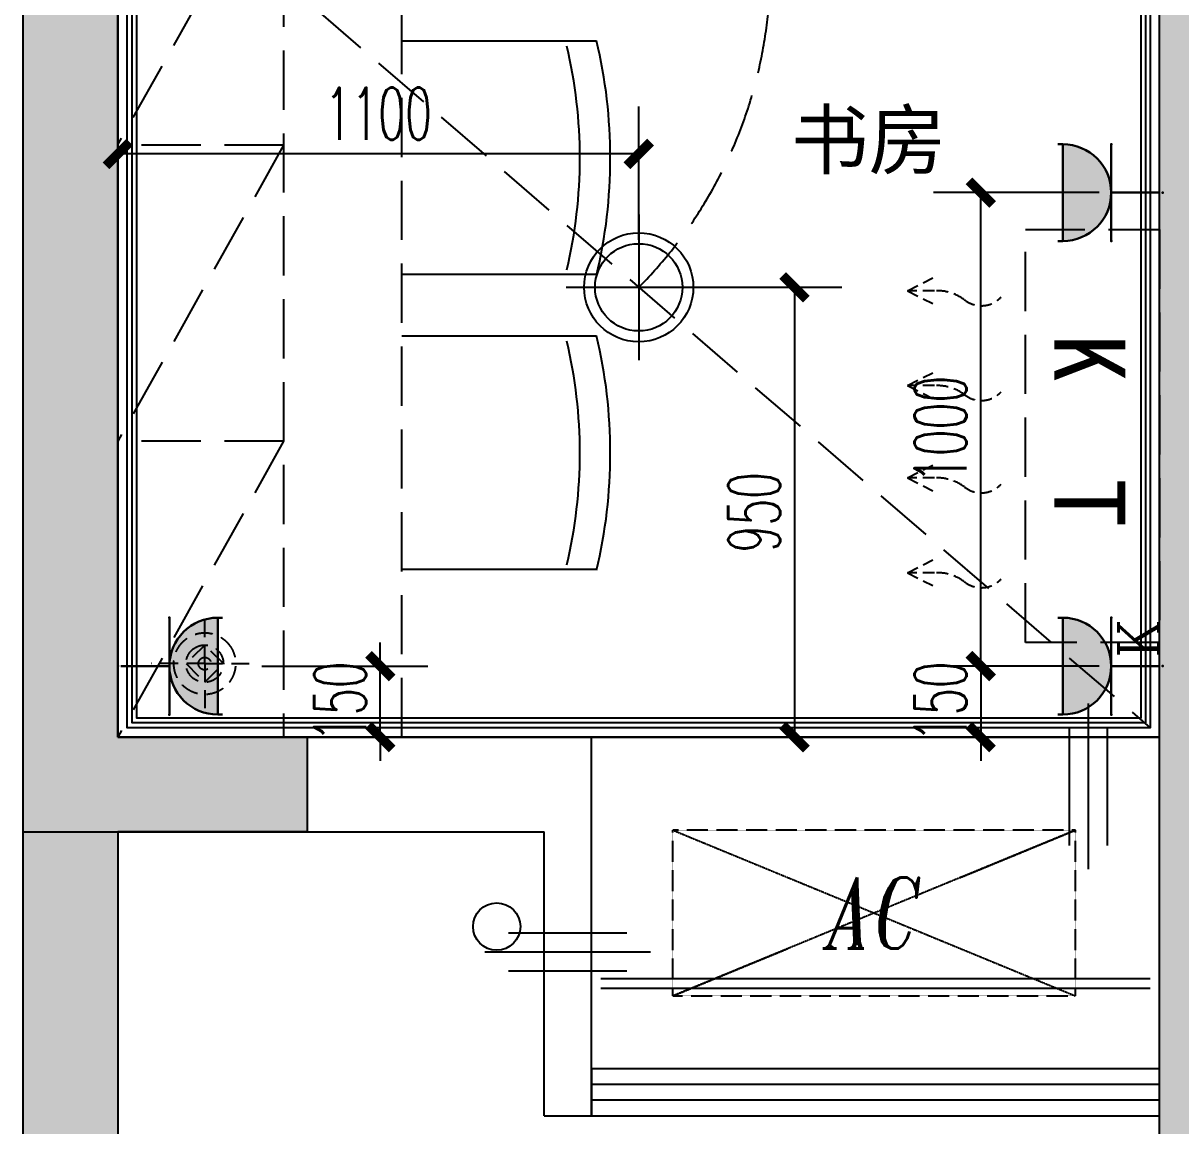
# Model space of a CAD drawing. Extents: x 184967 to 628822, y -100826 to 121332.
# Drawn here: x 392906 to 395350, y 36353 to 38682 of the extents above; entities that cross this region are included whole.
import ezdxf
from ezdxf.enums import TextEntityAlignment as Align

# ---------------------------------------------------------------- set-up
doc = ezdxf.new("R2010")
doc.units = 0
doc.header["$MEASUREMENT"] = 0
for name, pattern in [('__DASH', [0.35, 0.25, -0.1]), ('DASH', [0.35, 0.25, -0.1]), ('DASHED2', [0.375, 0.25, -0.125]), ('HIDDEN', [0.375, 0.25, -0.125])]:
    doc.linetypes.add(name, pattern=pattern)
for name, color, linetype in [('0-活动家具', 55, 'Continuous'), ('4#6#-col-2F~31F$0$SURFACE', 6, 'Continuous'), ('E-空调', 51, 'Continuous'), ('E02-灯具开关连线', 6, 'Continuous'), ('KT', 8, 'DASH'), ('P13-文字说明', 52, 'Continuous'), ('T-灯具尺寸', 55, 'Continuous'), ('T03-天花造型', 30, 'Continuous'), ('T05-天花灯具', 51, 'Continuous'), ('VPIPE-凝结', 150, 'TG_N'), ('WALL', 145, 'Continuous'), ('WINDOW', 141, 'Continuous'), ('栏杆', 4, 'Continuous')]:
    doc.layers.add(name, color=color, linetype=linetype)
for name, color, linetype, lineweight in [('4#6#-col-2F~31F$0$COLU', 7, 'Continuous', 0), ('4#6#-col-2F~31F$0$COLU_HATCH', 251, 'Continuous', 0), ('E-插座', 60, 'Continuous', 30)]:
    doc.layers.add(name, color=color, linetype=linetype, lineweight=lineweight)
doc.styles.add('_TCH_LABEL', font='COMPLEX', dxfattribs={"bigfont": 'GBCBIG'})
doc.styles.add('ENGLISH', font='italict.shx')
doc.styles.add('TG_LINETYPE', font='GBXWXT', dxfattribs={"width": 0.7, "height": 3, "bigfont": 'GBCBIG'})
doc.styles.add('尺寸标注', font='txt.shx', dxfattribs={"width": 0.6, "height": 110})
doc.styles.add('文字标注', font='')
doc.styles.get('文字标注').set_extended_font_data('SimSun')
doc.linetypes.add('TG_N', pattern='A,3,-0.34,["N",TG_LINETYPE,S=0.1,R=0,X=-0.23,Y=-0.08],0', length=3.34)
doc.dimstyles.new('1-50', dxfattribs={"dimscale": 50, "dimtxt": 110, "dimasz": 1, "dimexe": 2, "dimexo": 2, "dimgap": 0.6, "dimtad": 1, "dimdec": 0, "dimrnd": 5, "dimtxsty": '尺寸标注', "dimblk": 'ARCHTICK', "dimcen": 2.5, "dimclrd": 251, "dimclre": 251, "dimclrt": 50, "dimadec": 0, "dimazin": 0, "dimtfac": 1, "dimtdec": 0, "dimtix": 1, "dimtmove": 2, "dimatfit": 3, "dimldrblk": 'DOT', "dimfxl": 1, "dimarcsym": 0})

# ---------------------------------------------------------------- blocks, each defined once
blk = doc.blocks.new('*U913')
h = blk.add_hatch(color=256)
edge = h.paths.add_edge_path()
edge.add_ellipse((117.692261023738, 211.010664521014), major_axis=(72.28993609263809, 72.2899360926381), ratio=0.9999999999998557, start_angle=134.9999999999959, end_angle=224.9996776147957)
edge.add_line((117.6916857887234, 108.7772564773466), (117.6928362587226, 108.7772564773466))
edge.add_ellipse((117.692261023738, 211.010664521014), major_axis=(72.28993609263809, 72.2899360926381), ratio=0.9999999999998557, start_angle=225.000322385196, end_angle=314.9999999999959)
edge.add_line((219.9256690690237, 211.010664521014), (15.45885297845223, 211.010664521014))
for p, q in [((15.45885297687346, 221.2340053252292), (15.45885297687346, 211.010664521014)), ((219.9256690706025, 221.2340053252292), (219.9256690706025, 211.010664521014)), ((219.9256690706025, 211.010664521014), (15.45885297687346, 211.010664521014)), ((15.45885297687346, 108.7772564773466), (219.9256690706025, 108.7772564773466)), ((117.692261023738, 108.7772564773466), (117.692261023738, 6.543848433653466))]:
    blk.add_line(p, q)
at = {"extrusion": (0, 0, -1)}
blk.add_ellipse((117.692261023738, 211.010664521014), major_axis=(72.28993609263809, 72.2899360926381), ratio=0.9999999999998557, start_param=0.7853981633975202, end_param=3.926990816987313, dxfattribs=at)
for p in [(15.45885297687346, 108.7772564773466), (219.9256690706025, 108.7772564773466), (117.692261023738, 0.0002235690571978921)]:
    blk.add_point(p)
at = {"style": '_TCH_LABEL', "text_generation_flag": 4}
blk.add_text('P', height=0.004089336318310933, dxfattribs=at).set_placement((117.6802636327775, 0.004073607324016848))
at = {"style": '_TCH_LABEL'}
blk.add_attdef('B', text='', height=84.06593068615378, dxfattribs=at).set_placement((174.5899560559046, 51.23559392852962), align=Align.MIDDLE)
blk = doc.blocks.new('_ArchTick')
at = {"color": 0, "linetype": 'ByBlock', "const_width": 0.4}
blk.add_lwpolyline([(-0.5, -0.5), (0.5, 0.5)], dxfattribs=at)
blk = doc.blocks.new('*D947')
at = {"layer": 'Defpoints', "color": 0, "transparency": 16777216}
for p in [(393105.5467530189, 37323.73280338749), (393659.8027899854, 37323.73280338749), (393105.5459170576, 37173.73256469403)]:
    blk.add_point(p, dxfattribs=at)
at = {"layer": 'E-插座', "color": 251, "lineweight": -2, "transparency": 16777216}
for p, q in [((393659.8027899854, 37323.73280338749), (393659.8027899854, 37373.73280338749)), ((393409.8027899854, 37323.73280338749), (393759.8027899854, 37323.73280338749)), ((393659.8027899854, 37173.73256469403), (393659.8027899854, 37323.73280338749)), ((393409.8027899854, 37173.73256469403), (393759.8027899854, 37173.73256469403)), ((393659.8027899854, 37173.73256469403), (393659.8027899854, 37123.73256469403))]:
    blk.add_line(p, q, dxfattribs=at)
at = {"layer": 'E-插座', "color": 251, "lineweight": -2, "transparency": 16777216, "xscale": 50, "yscale": 50, "zscale": 50}
for p, rotation in [((393659.8027899854, 37323.73280338749), 270), ((393659.8027899854, 37173.73256469403), 90)]:
    blk.add_blockref('_ArchTick', p, dxfattribs=dict(at, rotation=rotation))
at = {"layer": 'E-插座', "color": 50, "transparency": 16777216, "insert": (393574.8027899853, 37248.73268404065), "char_height": 110, "attachment_point": 5, "rotation": 90, "style": '尺寸标注'}
blk.add_mtext('150', dxfattribs=at)
blk = doc.blocks.new('_Dot')
at = {"color": 0, "linetype": 'ByBlock', "lineweight": -2}
blk.add_line((-0.5, 0), (-1, 0), dxfattribs=at)
at = {"color": 0, "linetype": 'ByBlock', "const_width": 0.5}
blk.add_lwpolyline([(-0.25, 0, 1), (0.25, 0, 1)], format="xyb", close=True, dxfattribs=at)
blk = doc.blocks.new('*D949')
at = {"layer": 'Defpoints', "color": 0, "transparency": 16777216}
for p in [(395305.5467856629, 37323.73280338749), (394927.8692705782, 37173.73280336095), (395305.5468538333, 37173.73280336095)]:
    blk.add_point(p, dxfattribs=at)
at = {"layer": 'E-插座', "color": 251, "lineweight": -2, "transparency": 16777216}
for p, q in [((394927.8692705782, 37323.73280338749), (394927.8692705782, 37373.73280338749)), ((395177.8692705782, 37323.73280338749), (394827.8692705782, 37323.73280338749)), ((394927.8692705782, 37323.73280338749), (394927.8692705782, 37173.73280336095)), ((395177.8692705782, 37173.73280336095), (394827.8692705782, 37173.73280336095)), ((394927.8692705782, 37173.73280336095), (394927.8692705782, 37123.73280336095))]:
    blk.add_line(p, q, dxfattribs=at)
at = {"layer": 'E-插座', "color": 251, "lineweight": -2, "transparency": 16777216, "xscale": 50, "yscale": 50, "zscale": 50}
for p, rotation in [((394927.8692705782, 37323.73280338749), 270), ((394927.8692705782, 37173.73280336095), 90)]:
    blk.add_blockref('_ArchTick', p, dxfattribs=dict(at, rotation=rotation))
at = {"layer": 'E-插座', "color": 50, "transparency": 16777216, "insert": (394842.8692705781, 37248.73280337411), "char_height": 110, "attachment_point": 5, "rotation": 90, "style": '尺寸标注'}
blk.add_mtext('150', dxfattribs=at)
blk = doc.blocks.new('*D952')
at = {"layer": 'Defpoints', "color": 0, "transparency": 16777216}
for p in [(394927.8692705782, 38323.72080599653), (395312.0865604892, 38323.72080599653), (395305.5467856629, 37323.73280338749)]:
    blk.add_point(p, dxfattribs=at)
at = {"layer": 'E-插座', "color": 251, "lineweight": -2, "transparency": 16777216}
for p, q in [((395177.8692705782, 38323.72080599653), (394827.8692705782, 38323.72080599653)), ((394927.8692705782, 37323.73280338749), (394927.8692705782, 38323.72080599653)), ((395177.8692705782, 37323.73280338749), (394827.8692705782, 37323.73280338749))]:
    blk.add_line(p, q, dxfattribs=at)
at = {"layer": 'E-插座', "color": 251, "lineweight": -2, "transparency": 16777216, "xscale": 50, "yscale": 50, "zscale": 50}
for p, rotation in [((394927.8692705782, 38323.72080599653), 90), ((394927.8692705782, 37323.73280338749), 270)]:
    blk.add_blockref('_ArchTick', p, dxfattribs=dict(at, rotation=rotation))
at = {"layer": 'E-插座', "color": 50, "transparency": 16777216, "insert": (394842.8692705781, 37823.7268046919), "char_height": 110, "attachment_point": 5, "rotation": 90, "style": '尺寸标注'}
blk.add_mtext('1000', dxfattribs=at)
blk = doc.blocks.new('xidingdeng')
for p, q in [((0, 3.333333333332121), (0, -3.333333333332121)), ((-3.333333333321207, 0), (3.333333333335759, 0))]:
    blk.add_line(p, q)
blk.add_circle((0, 0), 2.499999999999503)
at = {"color": 8}
blk.add_circle((0, 0), 1.999999999999602, dxfattribs=at)
blk = doc.blocks.new('*D1026')
at = {"layer": 'Defpoints', "color": 0, "linetype": 'ByBlock', "transparency": 16777216}
for p in [(394205.5469551332, 38123.73282614631), (394205.5469551274, 37173.73283412912), (394534.5000000005, 37173.73283412912)]:
    blk.add_point(p, dxfattribs=at)
at = {"layer": 'T-灯具尺寸', "color": 251, "lineweight": -2, "transparency": 16777216}
for p, q in [((394305.5469551332, 38123.73282614631), (394634.5000000005, 38123.73282614631)), ((394534.5000000005, 38123.73282614631), (394534.5000000005, 37173.73283412912)), ((394305.5469551274, 37173.73283412912), (394634.5000000005, 37173.73283412912))]:
    blk.add_line(p, q, dxfattribs=at)
at = {"layer": 'T-灯具尺寸', "color": 251, "linetype": 'ByBlock', "lineweight": -2, "transparency": 16777216, "xscale": 50, "yscale": 50, "zscale": 50}
for p, rotation in [((394534.5000000005, 38123.73282614631), 90), ((394534.5000000005, 37173.73283412912), 270)]:
    blk.add_blockref('_ArchTick', p, dxfattribs=dict(at, rotation=rotation))
at = {"layer": 'T-灯具尺寸', "color": 50, "linetype": 'ByBlock', "transparency": 16777216, "insert": (394449.5000000003, 37648.7328301376), "char_height": 110, "attachment_point": 5, "rotation": 90, "style": '尺寸标注'}
blk.add_mtext('950', dxfattribs=at)
blk = doc.blocks.new('*D1027')
at = {"layer": 'Defpoints', "color": 0, "linetype": 'ByBlock', "transparency": 16777216}
for p in [(393105.5467529692, 38405.50001480195), (393105.5467529692, 38123.73282607807), (394205.546955133, 38123.7328261463)]:
    blk.add_point(p, dxfattribs=at)
at = {"layer": 'T-灯具尺寸', "color": 251, "lineweight": -2, "transparency": 16777216}
for p, q in [((393105.5467529692, 38223.73282607807), (393105.5467529692, 38505.50001480195)), ((394205.546955133, 38223.7328261463), (394205.546955133, 38505.50001480195)), ((394205.546955133, 38405.50001480195), (393105.5467529692, 38405.50001480195))]:
    blk.add_line(p, q, dxfattribs=at)
at = {"layer": 'T-灯具尺寸', "color": 251, "linetype": 'ByBlock', "lineweight": -2, "transparency": 16777216, "xscale": 50, "yscale": 50, "zscale": 50, "rotation": 180}
blk.add_blockref('_ArchTick', (393105.5467529692, 38405.50001480195), dxfattribs=at)
at = {"layer": 'T-灯具尺寸', "color": 251, "linetype": 'ByBlock', "lineweight": -2, "transparency": 16777216, "xscale": 50, "yscale": 50, "zscale": 50}
blk.add_blockref('_ArchTick', (394205.546955133, 38405.50001480195), dxfattribs=at)
at = {"layer": 'T-灯具尺寸', "color": 50, "linetype": 'ByBlock', "transparency": 16777216, "insert": (393655.5468540511, 38490.50001480195), "char_height": 110, "attachment_point": 5, "style": '尺寸标注'}
blk.add_mtext('1100', dxfattribs=at)
blk = doc.blocks.new('A$C66E365A4')
at = {"layer": '栏杆'}
for p, q in [((0, 0), (0, -350)), ((-40, -50), (-40, -300)), ((40, -50), (40, -300))]:
    blk.add_line(p, q, dxfattribs=at)
blk = doc.blocks.new('awrtt')
at = {"layer": 'KT', "linetype": 'DASH'}
for p, q in [((195123.3395661743, -20712.86994888837), (194273.3395661745, -20712.86994888837)), ((194273.3395661743, -20712.86994888837), (194516.1967090313, -20812.86994888837)), ((195123.3395661743, -20712.86994888837), (194273.3395661745, -21062.86994888837)), ((194273.3395661745, -21062.86994888837), (194273.3395661745, -20712.86994888837)), ((194273.3395661745, -20712.86994888837), (195123.3395661743, -21062.86994888837)), ((194880.482423317, -20812.86994888837), (195123.3395661743, -20712.86994888837)), ((195123.3395661743, -21062.86994888837), (195123.3395661743, -20712.86994888837)), ((195123.3395661743, -21062.86994888837), (195123.3395661743, -20712.86994888837)), ((194273.3395661743, -21062.86994888837), (194516.1967090313, -20962.86994888837)), ((194880.482423317, -20962.86994888837), (195123.3395661743, -21062.86994888837)), ((194273.3395661745, -21062.86994888837), (195123.3395661743, -21062.86994888837))]:
    blk.add_line(p, q, dxfattribs=at)
at = {"layer": 'KT', "linetype": 'DASH', "style": 'ENGLISH', "width": 0.75}
blk.add_text('AC', height=150, dxfattribs=at).set_placement((194698.3395661743, -20887.86994888837), align=Align.MIDDLE_CENTER)
blk = doc.blocks.new('$WINLIB2D$00000001')
at = {"color": 0}
for points in [[(-0.4999999999999964, 0.5000000000000142), (-0.4999999999999964, -0.4999999999999858)], [(-0.4999999999999964, 0.5000000000000142), (0.5000000000000036, 0.5000000000000142)], [(0.5000000000000036, -0.4999999999999858), (0.5000000000000036, 0.5000000000000142)], [(0.5000000000000036, 0.1666666666666714), (-0.4999999999999964, 0.1666666666666714)], [(0.5000000000000036, -0.1666666666666572), (-0.4999999999999964, -0.1666666666666572)], [(-0.4999999999999964, -0.4999999999999858), (0.5000000000000036, -0.4999999999999858)]]:
    blk.add_lwpolyline(points, dxfattribs=at)
blk = doc.blocks.new('deng')
at = {"color": 250, "linetype": 'DASHED2', "ltscale": 300}
for p, q in [((1628282.743053535, -1554872.866509916), (1628282.743053535, -1554652.270308289)), ((1628282.743053535, -1554794.155024181), (1628204.0315678, -1554872.866509916)), ((1628361.454539269, -1554872.866509916), (1628282.743053535, -1554794.155024181)), ((1628282.743053535, -1554872.866509916), (1628056.05881967, -1554872.866509916)), ((1628204.0315678, -1554872.866509916), (1628282.743053535, -1554951.577995651)), ((1628282.743053535, -1554872.866509916), (1628282.743053535, -1555092.746210995)), ((1628282.743053535, -1554951.577995651), (1628361.454539269, -1554872.866509916)), ((1628282.743053535, -1554872.866509916), (1628496.717470927, -1554872.866509916))]:
    blk.add_line(p, q, dxfattribs=at)
for major_axis, ratio, start_param, end_param in [((-55.65742532045987, 55.65742532045989), 0.9999999999969932, 4.71238898038482, 10.99557428756441), ((-26.4394873578456, -1.388866266762292), 0.9999999999757856, 4.701327179111829, 10.98451248629141)]:
    blk.add_ellipse((1628282.743053535, -1554872.866509916), major_axis=major_axis, ratio=ratio, start_param=start_param, end_param=end_param, dxfattribs=at)
blk.add_open_spline([(1628374.90000942, -1554780.70955403), (1628371.321232587, -1554777.130777197), (1628367.533766648, -1554773.760711432), (1628356.884107929, -1554765.342566018), (1628349.686129, -1554760.719645915), (1628334.52738818, -1554752.963727866), (1628326.56699828, -1554749.830920247), (1628310.188160586, -1554745.175239434), (1628301.770114724, -1554743.652480489), (1628284.798226433, -1554742.275274672), (1628276.244800488, -1554742.420861596), (1628259.329612184, -1554744.374855625), (1628250.968264917, -1554746.18321478), (1628234.757356486, -1554751.393602085), (1628226.908193131, -1554754.795502374), (1628212.022181858, -1554763.062808851), (1628204.985699236, -1554767.928012163), (1628191.994480134, -1554778.93573283), (1628186.040062454, -1554785.07798006), (1628175.440990448, -1554798.404696108), (1628170.79659622, -1554805.588837893), (1628162.99544544, -1554820.724350258), (1628159.838880327, -1554828.675349417), (1628155.134309485, -1554845.040211201), (1628153.586419204, -1554853.453672239), (1628152.158537761, -1554870.421372219), (1628152.278581637, -1554878.97519478), (1628154.182054505, -1554895.896142717), (1628155.965436787, -1554904.262852858), (1628161.127391546, -1554920.489248363), (1628164.50583735, -1554928.348535537), (1628172.728654083, -1554943.259168421), (1628177.572823227, -1554950.31014823), (1628188.541700194, -1554963.334180866), (1628194.666138845, -1554969.306914089), (1628207.961144328, -1554979.945735322), (1628215.131384905, -1554984.61156226), (1628230.243533843, -1554992.457876203), (1628238.185071357, -1554995.638170663), (1628254.535811298, -1555000.391589581), (1628262.944612483, -1555001.964597393), (1628279.907972842, -1555003.443141729), (1628288.462115742, -1555003.348641971), (1628305.388672418, -1555001.495707238), (1628313.760670823, -1554999.737317733), (1628330.002408703, -1554994.623841553), (1628337.871749612, -1554991.268880361), (1628352.806871141, -1554983.090626699), (1628359.872285258, -1554978.26753492), (1628372.929015286, -1554967.337599468), (1628378.92001079, -1554961.231024011), (1628389.598486379, -1554947.967847652), (1628394.285704418, -1554940.811572224), (1628402.177111555, -1554925.722921475), (1628405.381107001, -1554917.790916424), (1628410.183331607, -1554901.454444135), (1628411.781442923, -1554893.050377788), (1628413.310636967, -1554876.091508321), (1628413.241682171, -1554867.537121366), (1628411.439302096, -1554850.605106893), (1628409.705921047, -1554842.227894882), (1628404.640969045, -1554825.970959462), (1628401.309522384, -1554818.091634993), (1628393.175904723, -1554803.132158004), (1628388.37393332, -1554796.052372585), (1628380.388246329, -1554786.454710834), (1628377.708359482, -1554783.517904093), (1628374.90000942, -1554780.70955403)], degree=3, knots=[3.141592653589664, 3.141592653589664, 3.141592653589664, 3.141592653589664, 3.258093143385254, 3.258093143385254, 3.454069406367085, 3.454069406367085, 3.650045669348916, 3.650045669348916, 3.846021932330748, 3.846021932330748, 4.041998195312579, 4.041998195312579, 4.237974458294411, 4.237974458294411, 4.433950721276243, 4.433950721276243, 4.629926984258074, 4.629926984258074, 4.825903247239906, 4.825903247239906, 5.021879510221738, 5.021879510221738, 5.21785577320357, 5.21785577320357, 5.413832036185402, 5.413832036185402, 5.609808299167233, 5.609808299167233, 5.805784562149065, 5.805784562149065, 6.001760825130897, 6.001760825130897, 6.197737088112729, 6.197737088112729, 6.393713351094561, 6.393713351094561, 6.589689614076392, 6.589689614076392, 6.785665877058224, 6.785665877058224, 6.981642140040056, 6.981642140040056, 7.177618403021888, 7.177618403021888, 7.373594666003719, 7.373594666003719, 7.569570928985551, 7.569570928985551, 7.765547191967383, 7.765547191967383, 7.961523454949215, 7.961523454949215, 8.157499717931046, 8.157499717931046, 8.353475980912878, 8.353475980912878, 8.54945224389471, 8.54945224389471, 8.745428506876541, 8.745428506876541, 8.941404769858373, 8.941404769858373, 9.137381032840205, 9.137381032840205, 9.333357295822037, 9.333357295822037, 9.424777960769251, 9.424777960769251, 9.424777960769251, 9.424777960769251], dxfattribs=at)
blk = doc.blocks.new('dawdsfds')
at = {"ltscale": 500}
for p, q in [((-223545.947689596, -57062.6192949742, -4141.938608979006), (-223134.8256007949, -57062.61929507025, -4141.938608979006)), ((-223545.947689596, -57555.47482164921, -4141.938608979006), (-223134.8256009942, -57555.4748217442, -4141.938608979006))]:
    blk.add_line(p, q, dxfattribs=at)
for centre, radius, start, end in [((-224184.4425968951, -57310.11929482525, -4141.938608979006), 1014.32824072812, 346.543480905311, 13.45651908417373), ((-224180.9939929949, -57310.11929482618, -4141.938608979006), 1075.04630350759, 346.6898200161614, 13.31017995957376)]:
    blk.add_arc(centre, radius, start, end, dxfattribs=at)
blk = doc.blocks.new('A$C0EE42455')
at = {"color": 251, "linetype": 'HIDDEN', "ltscale": 100}
for p, q in [((147.264191789669, 652.0607627186691), (120.0874453488796, 598.309093523625)), ((147.264191789669, 652.0607627186691), (174.4409382091835, 598.3090935127984)), ((147.2641917782603, 594.7098103198805), (147.264191789669, 652.0607627186691)), ((347.5784628326364, 652.060762678826), (320.4017163918761, 598.3090934837819)), ((347.5784628212277, 594.7098102800373), (347.5784628326364, 652.060762678826)), ((347.5784628326364, 652.060762678826), (374.7552092521801, 598.3090934729553)), ((542.4852946383471, 652.0607626400597), (515.3085481975577, 598.3090934450156)), ((542.4852946269384, 594.709810241271), (542.4852946383471, 652.0607626400597)), ((542.4852946383471, 652.0607626400597), (569.6620410578616, 598.309093434189)), ((742.75074962707, 652.0607626002165), (715.5740031862806, 598.3090934051725)), ((742.7507496156613, 594.7098102014279), (742.75074962707, 652.0607626002165)), ((742.75074962707, 652.0607626002165), (769.9274960465846, 598.3090933943749))]:
    blk.add_line(p, q, dxfattribs=at)
at = {"linetype": 'DASH', "ltscale": 500}
blk.add_lwpolyline([(1.253149821422994e-05, 402.4567850621825), (872.0000125314982, 402.4567848887527), (872.0000124753278, 119.4567848887527), (1.247521140612662e-05, 119.4567850621825)], close=True, dxfattribs=at)
at = {"color": 251, "linetype": 'HIDDEN', "ltscale": 100}
for centre, radius, start, end in [((48.10442365001654, 590.0937517051352), 99.26715273634173, 324.4056122866276, 2.665293403535049), ((248.4186946930131, 590.0937516652921), 99.26715273634173, 324.4056122866276, 2.665293403535049), ((443.3255264986947, 590.0937516265258), 99.26715273634173, 324.4056122866276, 2.665293403535049), ((643.5909814873012, 590.0937515866826), 99.26715273634173, 324.4056122866276, 2.665293403535049), ((172.4955961538071, 495.9700320264092), 56.81734646199575, 140.2307047756092, 227.1069044172098), ((372.809867196891, 495.970031986566), 56.81734646199575, 140.2307047756092, 227.1069044172098), ((567.7166990024853, 495.9700319477997), 56.81734646199575, 140.2307047756092, 227.1069044172098), ((767.9821539912082, 495.9700319079566), 56.81734646199575, 140.2307047756092, 227.1069044172098)]:
    blk.add_arc(centre, radius, start, end, dxfattribs=at)
at = {"color": 251, "ltscale": 200, "insert": (652.2638040411111, 192.0861962859344), "char_height": 150, "attachment_point": 1, "rotation": 179.99999998860406, "style": '文字标注'}
blk.add_mtext('K  T', dxfattribs=at)

msp = doc.modelspace()

# ---------------------------------------------------------------- hatches: boundary and pattern name
at = {"layer": '4#6#-col-2F~31F$0$COLU_HATCH'}
for points in [[(393105.5471690555, 37173.73405749531), (393505.5467495443, 37173.73405747925), (393505.5467495443, 36973.73405747925), (393105.5471690536, 36973.73405748856), (393105.5471690443, 35977.95714886597), (392905.5471686031, 35977.95714898495), (392905.5471681652, 36277.95714932791), (392905.5471406232, 36277.95716102998), (392905.5471406131, 36477.95716094383), (392905.5470617031, 36477.95727839688), (392905.5470643744, 39777.95713256876), (392905.5470572779, 39777.95714879286), (392905.5470718231, 39977.95715768187), (393105.547169082, 39977.95714898891), (393105.5471690802, 39977.95714870672), (393105.5471690802, 39777.95714870672)], [(395905.5467497834, 35973.73280256049), (395905.5467496663, 35773.73280251137), (395305.546736947, 35773.73280455772), (395305.5467493606, 39873.73280285293), (395505.5467497005, 39873.73280303593), (395505.5467370119, 35973.73280455772)]]:
    msp.add_hatch(color=252, dxfattribs=at).paths.add_polyline_path(points)

# ---------------------------------------------------------------- linework, layer by layer
at = {"layer": '0-活动家具', "linetype": '__DASH', "ltscale": 500}
for p, q in [((393455.5468552299, 39048.73281533187), (393105.5471690678, 38425.84560310101)), ((393455.5468552046, 38423.73283122347), (393105.5467529506, 38423.73269201089)), ((393455.5468552046, 38423.73281133597), (393105.5471690617, 37798.73280736095)), ((393455.5468552299, 37798.73280734007), (393105.5467529118, 37798.73280736095)), ((393455.5468551792, 37798.73280734007), (393105.5467530281, 37173.73405749531))]:
    msp.add_line(p, q, dxfattribs=at)
for points in [[(393105.5467528731, 39673.73281932776), (393105.5467530281, 37173.73256469402), (393705.5467367507, 37173.73256469402), (393705.5467365956, 39673.73281932776)], [(393105.5468552219, 37173.73280367037), (393105.5468553212, 39673.73281927608), (393455.5468552374, 39673.73281932776), (393455.5468551539, 37173.73280331833)]]:
    msp.add_lwpolyline(points, close=True, dxfattribs=at)
at = {"layer": '4#6#-col-2F~31F$0$COLU', "color": 6}
msp.add_lwpolyline([(395905.5467497834, 35973.73280256049), (395905.5467496663, 35773.73280251137), (395305.546736947, 35773.73280455772), (395305.5467493606, 39873.73280285293), (395505.5467497005, 39873.73280303593), (395505.5467370119, 35973.73280455772)], close=True, dxfattribs=at)
at = {"layer": '4#6#-col-2F~31F$0$SURFACE'}
msp.add_lwpolyline([(393105.5471690555, 37173.73405749531), (393505.5467495443, 37173.73405747925), (393505.5467495443, 36973.73405747925), (393105.5471690536, 36973.73405748856), (393105.5471690443, 35977.95714886597), (392905.5471686031, 35977.95714898495), (392905.5471681652, 36277.95714932791), (392905.5471406232, 36277.95716102998), (392905.5471406131, 36477.95716094383), (392905.5470617031, 36477.95727839688), (392905.5470643744, 39777.95713256876), (392905.5470572779, 39777.95714879286), (392905.5470718231, 39977.95715768187), (393105.547169082, 39977.95714898891), (393105.5471690802, 39977.95714870672), (393105.5471690802, 39777.95714870672), (393105.5471690802, 39777.95714870672), (393105.5471690555, 37173.73405749531)], dxfattribs=at)
at = {"layer": 'E02-灯具开关连线', "color": 6, "linetype": 'DASH', "ltscale": 500}
msp.add_arc((393524.5435849007, 38799.19134929324), 959.1714376233316, 315.2342069949306, 47.62829186921055, dxfattribs=at)
at = {"layer": 'T-灯具尺寸', "color": 8, "linetype": 'DASH', "ltscale": 500}
msp.add_line((393125.5471690802, 39053.73283412971), (395285.5467411858, 37193.73281816288), dxfattribs=at)
at = {"layer": 'T03-天花造型', "color": 55, "linetype": 'ByBlock'}
for p, q in [((394125.546736852, 36663.73285022785), (395285.5467368503, 36663.73285022785)), ((394125.546736852, 36643.73285022785), (395285.5467368503, 36643.73285022785))]:
    msp.add_line(p, q, dxfattribs=at)
for points in [[(393125.547152904, 39653.73283412971), (395285.5467250096, 39653.73283412971), (395285.5467250096, 37193.73281816288), (393125.547152904, 37193.73281816288)], [(393145.547152904, 39633.73283412971), (395265.5467250096, 39633.73283412971), (395265.5467250096, 37213.73281816288), (393145.547152904, 37213.73281816288)]]:
    msp.add_lwpolyline(points, close=True, dxfattribs=at)
at = {"layer": 'T03-天花造型', "color": 8, "linetype": 'ByBlock'}
msp.add_lwpolyline([(393135.547152904, 39643.73283412971), (395275.5467250096, 39643.73283412971), (395275.5467250096, 37203.73281816288), (393135.547152904, 37203.73281816288)], close=True, dxfattribs=at)
at = {"layer": 'VPIPE-凝结', "linetype": 'Continuous'}
msp.add_circle((393905.5468574401, 36773.73282454669), 50, dxfattribs=at)
at = {"layer": 'WALL'}
for p, q in [((395305.5467530281, 36473.73281932776), (395305.5467530281, 39773.73281932776)), ((392905.5467530281, 36973.73281932776), (392905.5467530281, 39373.73281932776)), ((393105.5467530281, 37173.73281932776), (393105.5467530281, 39273.73281932776)), ((393105.5467530281, 37173.73281932776), (394105.5467530281, 37173.73281932776)), ((394105.5468538426, 37173.73280338748), (393105.5469030917, 37173.73280339447)), ((394105.5467530281, 36473.73281932776), (394105.5467530281, 37173.73281932776)), ((392905.5467530281, 36973.73281932776), (394005.5467530281, 36973.73281932776)), ((393105.5468987519, 36973.73280340145), (394005.5468538394, 36973.73280338352)), ((394005.5467530281, 36373.73281932776), (394005.5467530281, 36973.73281932776)), ((394105.5467530264, 36373.73281932776), (394105.5467530264, 36473.73281932776)), ((395305.5467530281, 36373.73281932776), (395305.5467530281, 36473.73281932776)), ((394005.5467530281, 36373.73281932776), (394105.5467530264, 36373.73281932776)), ((395305.5467530281, 35773.73281932776), (395305.5467530281, 36373.73281932776))]:
    msp.add_line(p, q, dxfattribs=at)
at = {"layer": 'WINDOW'}
for p, q in [((394105.546753028, 37173.73281932776), (395305.5467530301, 37173.73281932049)), ((395305.5468538331, 37173.73280336094), (394105.5468538331, 37173.7328033805))]:
    msp.add_line(p, q, dxfattribs=at)

# ---------------------------------------------------------------- block references
at = {"extrusion": (0, 0, -1), "xscale": -1, "zscale": -1}
msp.add_blockref('awrtt', (-200004.4244250382, 57690.16276469143), dxfattribs=at)
at = {"layer": '0-活动家具', "linetype": '__DASH', "ltscale": 0.4}
for p in [(617251.4944262274, 95707.02057575334, 4141.938608979006), (617251.4944262274, 95083.85187634167, 4141.938608979006)]:
    msp.add_blockref('dawdsfds', p, dxfattribs=at)
at = {"layer": '0-活动家具', "color": 250, "linetype": 'DASHED2', "ltscale": 20, "xscale": 0.5, "yscale": 0.5, "zscale": 0.5}
msp.add_blockref('deng', (-420852.4055455365, 814765.446570486), dxfattribs=at)
at = {"layer": 'E-插座'}
for p, rotation in [((395312.0906340963, 38206.04054236374), 89.99999999999999), ((393105.5465294498, 37441.42506441122), 270)]:
    msp.add_blockref('*U913', p, dxfattribs=dict(at, rotation=rotation))
at = {"layer": 'E-插座', "rotation": 89.99999999999999}
msp.add_blockref('*U913', (395312.0906340963, 37206.04054236374), dxfattribs=at).add_auto_attribs({'B': 'K'})
at = {"layer": 'E-空调', "rotation": 90}
msp.add_blockref('A$C0EE42455', (395425.003512962, 37373.73279088573), dxfattribs=at)
at = {"layer": 'KT', "color": 2, "extrusion": (0, 0, -1), "zscale": -1}
for p, rotation in [((-395155.5468538331, 36894.67362637424), 180), ((-393880.2966487298, 36720.39476037995), 270)]:
    msp.add_blockref('A$C66E365A4', p, dxfattribs=dict(at, rotation=rotation))
at = {"layer": 'T05-天花灯具', "xscale": 46.07999946896734, "yscale": 46.07999946896734, "zscale": 46.07999946896734}
msp.add_blockref('xidingdeng', (394205.546955133, 38123.7327965424), dxfattribs=at)
at = {"layer": 'WINDOW', "xscale": 1200, "yscale": 100, "zscale": 1200}
msp.add_blockref('$WINLIB2D$00000001', (394705.5467530264, 36423.73281932776), dxfattribs=at)

# ---------------------------------------------------------------- texts
at = {"layer": 'P13-文字说明', "color": 52, "style": '文字标注'}
msp.add_text('书房', height=119.9976000479991, dxfattribs=at).set_placement((394527.3670023872, 38375.18502308134, 1.59961798e-08))

# ---------------------------------------------------------------- dimensions: what is measured, and where the dimension line sits
at = {"layer": 'E-插座'}
for base, p1, p2, picture, middle in [((394927.8692705782, 38323.72080599653), (395305.5467856626, 37323.73280338748), (395312.086560489, 38323.72080599652), '*D952', (394842.8692705781, 37823.7268046919)), ((393659.8027899854, 37323.73280338749), (393105.5459170575, 37173.73256469402), (393105.5467530188, 37323.73280338748), '*D947', (393574.8027899853, 37248.73268404065)), ((394927.8692705782, 37173.73280336095), (395305.5467856626, 37323.73280338748), (395305.5468538331, 37173.73280336094), '*D949', (394842.8692705781, 37248.73280337411))]:
    dim = msp.add_linear_dim(base=base, p1=p1, p2=p2, angle=90, dimstyle='1-50', override={"dimfxl": 5, "dimfxlon": 1}, dxfattribs=at)
    dim.commit()
    dim.dimension.update_dxf_attribs({"geometry": picture, "text_midpoint": middle})
at = {"layer": 'T-灯具尺寸', "color": 1, "linetype": 'ByBlock'}
dim = msp.add_linear_dim(base=(393105.5467529692, 38405.50001480195), p1=(394205.546955133, 38123.7328261463), p2=(393105.5467529692, 38123.73282607807), dimstyle='1-50', override={"dimfxl": 5, "dimfxlon": 1}, dxfattribs=at)
dim.commit()
dim.dimension.update_dxf_attribs({"geometry": '*D1027', "text_midpoint": (393655.5468540511, 38490.50001480195)})
dim = msp.add_linear_dim(base=(394534.5000000005, 37173.73283412912), p1=(394205.546955133, 38123.7328261463), p2=(394205.5469551272, 37173.73283412911), angle=90, dimstyle='1-50', override={"dimfxl": 5, "dimfxlon": 1}, dxfattribs=at)
dim.commit()
dim.dimension.update_dxf_attribs({"geometry": '*D1026', "text_midpoint": (394449.5000000003, 37648.7328301376)})

doc.saveas('drawing.dxf')
